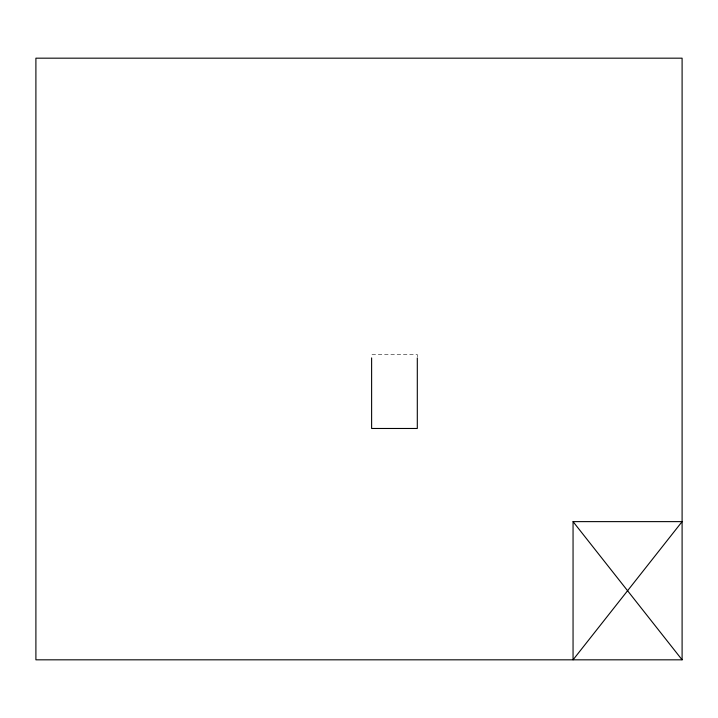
<?xml version="1.0" encoding="UTF-8"?>
<svg xmlns="http://www.w3.org/2000/svg" width="718" height="718" viewBox="0 0 718 718"><rect width="100%" height="100%" fill="white"/><g stroke="black" fill="none" stroke-linecap="round" stroke-linejoin="round"><path stroke-width="0.54" stroke-dasharray="3.59 2.69" d="M417.302 356.792L417.302 354.548L371.619 354.548L371.619 356.792"/><path stroke-width="1.08" d="M573.054 521.627L682.1 521.627L573.054 659.824L573.054 521.627L682.1 659.824L35.9 659.824L35.9 58.176L682.1 58.176L682.1 659.824M417.302 357.905L417.302 428.475L371.619 428.475L371.619 357.905"/></g></svg>
